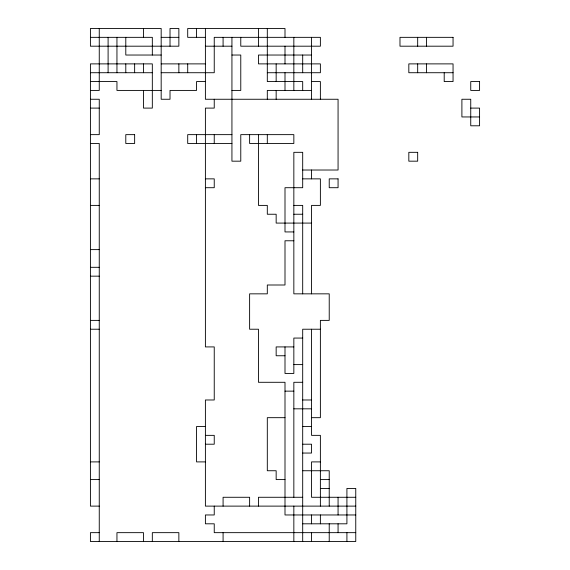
<?xml version="1.0" encoding="UTF-8"?>
<svg xmlns="http://www.w3.org/2000/svg" width="570" height="570" viewBox="0 0 570 570"><rect width="100%" height="100%" fill="white"/><g stroke="black" fill="none" stroke-linecap="round" stroke-linejoin="round"><path stroke-width="0.85" d="M90.416 37.342L152.325 37.342L152.325 55.033M161.175 37.342L178.859 37.342M205.399 37.342L187.708 37.342L187.708 28.5L285 28.5L285 37.342M205.399 46.191L231.933 46.191M161.175 55.033L125.792 55.033L125.792 37.342M231.933 55.033L240.775 55.033L240.775 90.416L231.933 90.416M311.534 55.033L258.466 55.033L258.466 63.883L320.383 63.883L320.383 72.725L267.309 72.725M161.175 63.883L205.399 63.883M90.416 72.725L152.325 72.725M161.175 72.725L214.242 72.725L214.242 37.342L320.383 37.342L320.383 46.191L240.775 46.191L240.775 37.342M453.05 72.725L408.825 72.725L408.825 63.883L453.05 63.883L453.05 81.567L444.208 81.567L444.208 72.725M90.416 81.567L116.95 81.567L116.95 90.416L161.175 90.416M205.399 81.567L196.55 81.567L196.55 90.416L170.017 90.416L170.017 99.258L161.175 99.258L161.175 28.5L90.416 28.5L90.416 46.191L178.859 46.191L178.859 28.5L170.017 28.5L170.017 46.191M311.534 81.567L320.383 81.567L320.383 99.258M90.416 90.416L99.258 90.416L99.258 28.5M311.534 90.416L267.309 90.416L267.309 99.258M90.416 99.258L99.258 99.258L99.258 134.641L90.416 134.641M90.416 108.1L99.258 108.1M470.742 108.1L479.584 108.1L479.584 125.792L470.742 125.792L470.742 99.258L461.899 99.258L461.899 116.95L479.584 116.95M231.933 134.641L187.708 134.641L187.708 143.483L231.933 143.483M90.416 143.483L99.258 143.483L99.258 541.5M302.691 170.017L338.067 170.017L338.067 99.258L205.399 99.258L205.399 28.5M90.416 178.859L99.258 178.859M205.399 178.859L214.242 178.859L214.242 187.708L205.399 187.708M302.691 178.859L320.383 178.859L320.383 205.399L311.534 205.399L311.534 293.842M90.416 205.399L99.258 205.399M293.842 205.399L302.691 205.399L302.691 293.842M293.842 214.242L302.691 214.242M311.534 223.084L276.158 223.084L276.158 214.242L267.309 214.242L267.309 205.399L258.466 205.399L258.466 134.641M293.842 231.933L285 231.933L285 187.708L302.691 187.708L302.691 152.325L293.842 152.325L293.842 293.842L329.225 293.842L329.225 320.383L320.383 320.383L320.383 417.675L311.534 417.675M293.842 240.775L285 240.775L285 285L267.309 285L267.309 293.842L249.617 293.842L249.617 329.225L258.466 329.225L258.466 382.292L285 382.292L285 514.966L355.758 514.966M90.416 249.617L99.258 249.617M90.416 267.309L99.258 267.309M90.416 276.158L99.258 276.158M90.416 320.383L99.258 320.383M90.416 329.225L99.258 329.225M320.383 329.225L302.691 329.225L302.691 541.5M302.691 338.067L293.842 338.067L293.842 373.45L285 373.45L285 346.916M293.842 346.916L276.158 346.916L276.158 355.758L285 355.758M293.842 364.601L302.691 364.601M302.691 382.292L293.842 382.292L293.842 497.275M285 391.141L293.842 391.141M302.691 399.983L311.534 399.983M293.842 408.825L311.534 408.825M285 417.675L267.309 417.675L267.309 470.742L276.158 470.742L276.158 479.584L285 479.584M205.399 426.517L196.55 426.517L196.55 461.899L205.399 461.899M302.691 426.517L311.534 426.517M205.399 435.359L214.242 435.359L214.242 444.208L205.399 444.208M302.691 444.208L311.534 444.208L311.534 453.05L302.691 453.05M90.416 461.899L99.258 461.899M320.383 461.899L311.534 461.899L311.534 497.275L355.758 497.275M302.691 470.742L329.225 470.742L329.225 506.117M90.416 479.584L99.258 479.584M320.383 479.584L329.225 479.584M320.383 488.433L329.225 488.433M302.691 497.275L258.466 497.275L258.466 506.117M99.258 506.117L90.416 506.117L90.416 63.883L152.325 63.883L152.325 108.1L143.483 108.1L143.483 90.416M355.758 506.117L205.399 506.117L205.399 399.983L214.242 399.983L214.242 346.916L205.399 346.916L205.399 108.1L214.242 108.1L214.242 99.258M302.691 523.809L346.916 523.809L346.916 488.433L355.758 488.433L355.758 541.5L90.416 541.5L90.416 532.658L99.258 532.658M355.758 532.658L214.242 532.658L214.242 523.809L205.399 523.809L205.399 514.966L214.242 514.966L214.242 506.117M426.517 37.342L426.517 46.191M426.517 63.883L426.517 72.725M417.675 37.342L417.675 46.191M417.675 63.883L417.675 72.725M346.916 532.658L346.916 541.5M338.067 497.275L338.067 514.966M338.067 523.809L338.067 532.658M329.225 523.809L329.225 541.5M320.383 506.117L320.383 435.359L311.534 435.359L311.534 329.225M320.383 514.966L320.383 523.809M311.534 37.342L311.534 99.258M311.534 170.017L311.534 178.859M311.534 514.966L311.534 523.809M311.534 532.658L311.534 541.5M302.691 55.033L302.691 72.725M302.691 90.416L302.691 81.567L267.309 81.567L267.309 28.5M293.842 37.342L293.842 90.416M293.842 506.117L293.842 541.5M285 46.191L285 63.883M285 72.725L285 90.416M276.158 63.883L276.158 81.567M276.158 90.416L276.158 99.258M267.309 134.641L267.309 143.483M258.466 28.5L258.466 46.191M249.617 134.641L249.617 143.483L293.842 143.483L293.842 134.641L240.775 134.641L240.775 161.175L231.933 161.175L231.933 37.342M249.617 506.117L249.617 497.275L223.084 497.275L223.084 506.117M223.084 37.342L223.084 46.191M223.084 532.658L223.084 541.5M214.242 134.641L214.242 143.483M196.55 28.5L196.55 37.342M196.55 134.641L196.55 143.483M187.708 63.883L187.708 72.725M178.859 63.883L178.859 72.725M178.859 541.5L178.859 532.658L152.325 532.658L152.325 541.5M143.483 28.5L143.483 37.342M143.483 63.883L143.483 72.725M143.483 541.5L143.483 532.658L116.95 532.658L116.95 541.5M134.641 63.883L134.641 72.725M125.792 63.883L125.792 72.725M116.95 37.342L116.95 72.725M108.1 37.342L108.1 72.725M453.05 37.342L399.983 37.342L399.983 46.191L453.05 46.191L453.05 37.342M479.584 81.567L470.742 81.567L470.742 90.416L479.584 90.416L479.584 81.567M134.641 134.641L125.792 134.641L125.792 143.483L134.641 143.483L134.641 134.641M417.675 152.325L408.825 152.325L408.825 161.175L417.675 161.175L417.675 152.325M338.067 178.859L329.225 178.859L329.225 187.708L338.067 187.708L338.067 178.859"/></g></svg>
